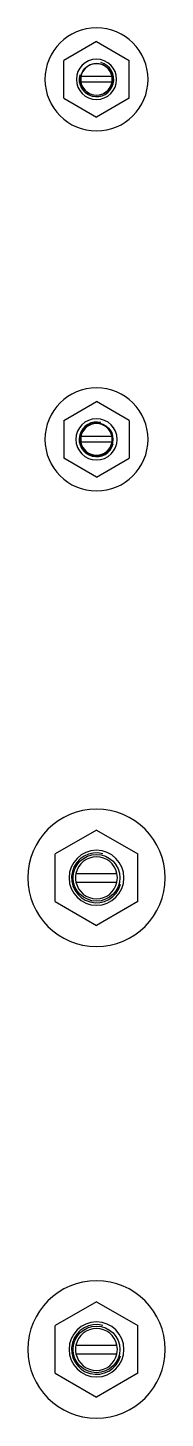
# Model space of a CAD drawing. Header units: millimetres. Extents: x 296 to 4896, y 152 to 3333.
# Drawn here: x 3078.1 to 3118.1, y 942 to 1346.5 of the extents above; entities that cross this region are included whole.
import ezdxf

# ---------------------------------------------------------------- set-up
doc = ezdxf.new("R2010")
doc.units = ezdxf.units.MM
doc.linetypes.add('DASHED', pattern=[0.25, 0.15625, -0.09375])
doc.linetypes.add('PHANTOM', pattern=[2.5, 1.25, -0.25, 0.25, -0.25, 0.25, -0.25])
doc.layers.add('1', color=1, linetype='DASHED')
doc.layers.add('150', color=7, linetype='Continuous')

# ---------------------------------------------------------------- blocks, each defined once
blk = doc.blocks.new('HSL-3-G M12-50 front')
at = {"layer": '1', "color": 3, "linetype": 'Continuous'}
for p, q in [((4.53, 0.8), (-4.53, 0.8)), ((4.53, -0.8), (-4.53, -0.8))]:
    blk.add_line(p, q, dxfattribs=at)
at = {"layer": '1', "color": 3, "linetype": 'Continuous', "extrusion": (0, 0, -1)}
for radius in [15, 5.85]:
    blk.add_circle((0, 0), radius, dxfattribs=at)
at = {"layer": '1', "color": 3, "linetype": 'Continuous'}
blk.add_circle((0, 0), 4.65, dxfattribs=at)
for radius, start, end in [(5.04, 165, 75), (4.6, 10.0154, 169.9846), (4.6, 169.9846, 190.0154), (4.6, 349.9846, 10.0154), (4.6, 190.0154, 349.9846)]:
    blk.add_arc((0, 0), radius, start, end, dxfattribs=at)
at = {"layer": '150', "color": 15, "linetype": 'Continuous'}
for p, q in [((0, 10.97), (-9.5, 5.48)), ((0, 10.97), (9.5, 5.48)), ((-9.5, -5.48), (-9.5, 5.48)), ((9.5, -5.48), (9.5, 5.48)), ((-9.5, -5.48), (0, -10.97)), ((9.5, -5.48), (0, -10.97))]:
    blk.add_line(p, q, dxfattribs=at)
at = {"layer": '150', "color": 113, "linetype": 'PHANTOM'}
blk.add_line((0, 0), (0, 0), dxfattribs=at)
blk = doc.blocks.new('HSL-3-G M12-100 front')
at = {"layer": '1', "color": 3, "linetype": 'Continuous'}
for p, q in [((4.53, 0.8), (-4.53, 0.8)), ((4.53, -0.8), (-4.53, -0.8))]:
    blk.add_line(p, q, dxfattribs=at)
at = {"layer": '1', "color": 3, "linetype": 'Continuous', "extrusion": (0, 0, -1)}
for radius in [15, 6]:
    blk.add_circle((0, 0), radius, dxfattribs=at)
at = {"layer": '1', "color": 3, "linetype": 'Continuous'}
blk.add_circle((0, 0), 4.8, dxfattribs=at)
for radius, start, end in [(5.04, 75, 345), (4.6, 10.0154, 169.9846), (4.6, 169.9846, 190.0154), (4.6, 349.9846, 10.0154), (4.6, 190.0154, 349.9846)]:
    blk.add_arc((0, 0), radius, start, end, dxfattribs=at)
at = {"layer": '150', "color": 15, "linetype": 'Continuous'}
for p, q in [((-9.5, 5.48), (0, 10.97)), ((9.5, 5.48), (0, 10.97)), ((-9.5, 5.48), (-9.5, -5.48)), ((9.5, 5.48), (9.5, -5.48)), ((0, -10.97), (-9.5, -5.48)), ((0, -10.97), (9.5, -5.48))]:
    blk.add_line(p, q, dxfattribs=at)
at = {"layer": '150', "color": 113, "linetype": 'PHANTOM'}
blk.add_line((0, 0), (0, 0), dxfattribs=at)
blk = doc.blocks.new('HSL-3-G M16-25 front')
at = {"layer": '1', "color": 3, "linetype": 'Continuous'}
for p, q in [((-5.97, 1.25), (5.97, 1.25)), ((-5.97, -1.25), (5.97, -1.25))]:
    blk.add_line(p, q, dxfattribs=at)
at = {"layer": '1', "color": 3, "linetype": 'Continuous', "extrusion": (0, 0, -1)}
for radius in [20, 8]:
    blk.add_circle((0, 0), radius, dxfattribs=at)
at = {"layer": '1', "color": 3, "linetype": 'Continuous'}
blk.add_circle((0, 0), 6.8, dxfattribs=at)
for radius, start, end in [(7.25, 75, 345), (6.1, 11.8247, 168.1753), (6.1, 168.1753, 191.8247), (6.1, 348.1753, 11.8247), (6.1, 191.8247, 348.1753)]:
    blk.add_arc((0, 0), radius, start, end, dxfattribs=at)
at = {"layer": '150', "color": 15, "linetype": 'Continuous'}
for p, q in [((0, 13.86), (-12, 6.93)), ((0, 13.86), (12, 6.93)), ((-12, -6.93), (-12, 6.93)), ((12, -6.93), (12, 6.93)), ((-12, -6.93), (0, -13.86)), ((12, -6.93), (0, -13.86))]:
    blk.add_line(p, q, dxfattribs=at)
blk = doc.blocks.new('HSL-3-G M16-50 front')
at = {"layer": '1', "color": 3, "linetype": 'Continuous'}
for p, q in [((-5.97, 1.25), (5.97, 1.25)), ((-5.97, -1.25), (5.97, -1.25))]:
    blk.add_line(p, q, dxfattribs=at)
at = {"layer": '1', "color": 3, "linetype": 'Continuous', "extrusion": (0, 0, -1)}
for radius in [20, 8]:
    blk.add_circle((0, 0), radius, dxfattribs=at)
at = {"layer": '1', "color": 3, "linetype": 'Continuous'}
blk.add_circle((0, 0), 6.8, dxfattribs=at)
for radius, start, end in [(7.25, 75, 345), (6.1, 11.8247, 168.1753), (6.1, 168.1753, 191.8247), (6.1, 348.1753, 11.8247), (6.1, 191.8247, 348.1753)]:
    blk.add_arc((0, 0), radius, start, end, dxfattribs=at)
at = {"layer": '150', "color": 15, "linetype": 'Continuous'}
for p, q in [((0, 13.86), (-12, 6.93)), ((0, 13.86), (12, 6.93)), ((-12, -6.93), (-12, 6.93)), ((12, -6.93), (12, 6.93)), ((-12, -6.93), (0, -13.86)), ((12, -6.93), (0, -13.86))]:
    blk.add_line(p, q, dxfattribs=at)

msp = doc.modelspace()

# ---------------------------------------------------------------- block references
for name, p in [('HSL-3-G M12-50 front', (3098.11, 1331.48)), ('HSL-3-G M12-100 front', (3098.11, 1226.74)), ('HSL-3-G M16-25 front', (3098.11, 1099.18)), ('HSL-3-G M16-50 front', (3098.11, 961.96))]:
    msp.add_blockref(name, p)

doc.saveas('drawing.dxf')
